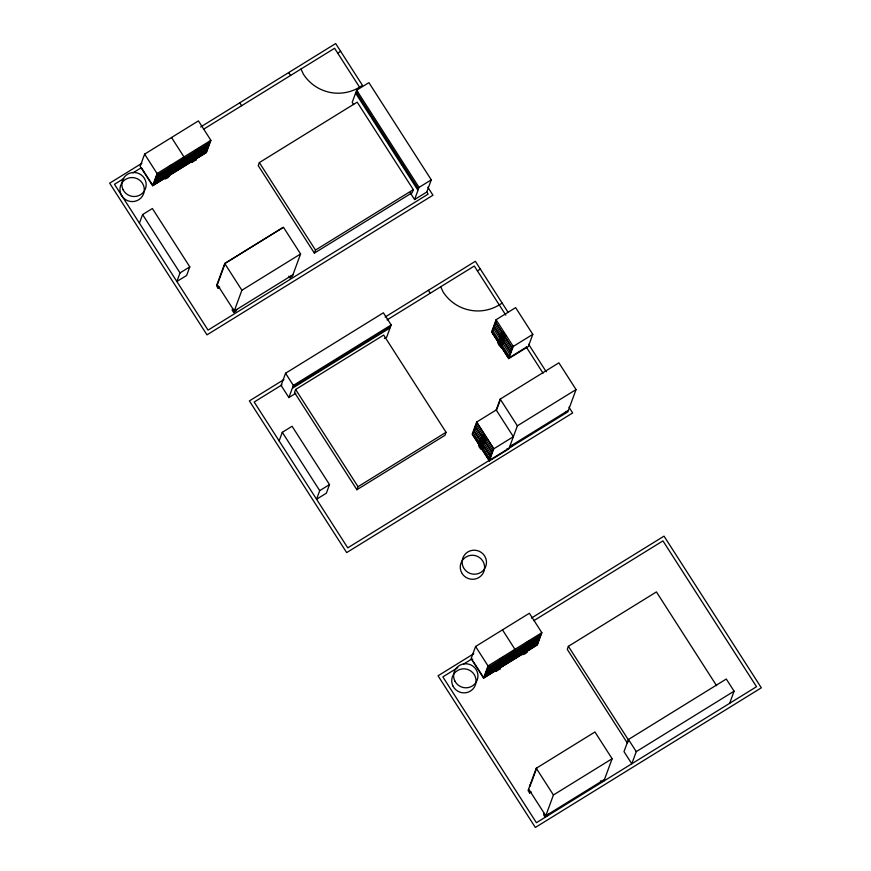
<?xml version="1.0" encoding="UTF-8"?>
<svg xmlns="http://www.w3.org/2000/svg" width="871" height="871" viewBox="0 0 871 871"><rect width="100%" height="100%" fill="white"/><g stroke="black" fill="none" stroke-linecap="round" stroke-linejoin="round"><path stroke-width="1.31" d="M166.241 176.399C162.082 181.974 173.449 175.082 166.786 176.029L168.593 175.06L169.399 176.356M524.092 652.139C519.965 657.692 531.158 650.877 524.636 651.769L522.175 653.435L522.981 654.731M527.064 644.094C523.057 649.516 534.228 642.809 527.597 643.713L529.405 642.744L530.21 644.039M484.907 439.398L485.408 437.079L486.192 438.581L484.907 439.398L482.218 435.119L485.071 436.523L483.579 434.422L486.192 438.581M504.353 337.055L504.853 334.736L505.637 336.239L504.353 337.055L501.663 332.787L504.516 334.181L503.024 332.091L505.637 336.239M176.421 170.455L165.86 177.02L168.049 173.732M498.68 340.888L501.533 342.292L502.654 344.339L501.369 345.166L498.648 340.931L499.932 340.104L501.173 341.737M501.413 336.086L500.139 336.87L502.861 341.116L504.135 340.321L501.424 336.054L502.665 337.676M504.135 340.321L502.632 337.698L500.172 336.837M479.213 443.263L481.924 447.498L483.209 446.681L481.696 444.09C478.016 444.025 480.335 441.096 481.728 444.068M165.795 173.721L168.255 172.023L170.868 172.36L166.601 174.995L165.795 173.699L167.918 172.404M167.276 169.671L171.554 167.003L172.36 168.299L168.092 170.945L167.286 169.638L169.41 168.353M172.284 165.011L171.032 165.632L173.1 166.285L168.843 168.909L168.038 167.624L170.498 165.947L169.932 166.296C168.93 171.707 165.838 166.154 172.284 165.011L173.1 166.274M192.763 160.395C189.214 155.757 202.551 157.477 194.418 157.433L192.763 160.395L203.324 153.829M194.179 153.046L198.457 150.389L199.263 151.685L194.995 154.319L194.189 153.024L196.313 151.728M194.941 150.999L199.198 148.353L197.935 149.006L200.003 149.605L195.746 152.294L194.941 150.999L196.835 149.67L197.401 149.322L195.746 152.294M495.991 668.111C498.909 664.562 505.213 665.161 496.808 669.374L496.002 668.079L498.125 666.794M496.742 666.086C499.649 662.537 505.953 663.136 497.559 667.349L496.753 666.054L498.876 664.769M503.253 657.344L498.974 660L501.446 658.313L500.901 658.683C496.797 663.974 507.564 658.171 501.979 657.986L503.253 657.344L504.059 658.639M499.54 667.415L500.346 668.721L496.078 671.356L495.283 670.06L499.137 667.589M523.645 649.461C526.552 645.912 532.856 646.511 524.462 650.724L523.656 649.428L525.779 648.144M524.386 647.436C527.38 643.832 533.575 644.355 525.202 648.699L524.396 647.403L525.202 648.699M526.694 644.605L525.888 643.353C530.668 637.953 533.629 642.548 526.694 644.649L525.888 643.353L528.349 641.687L526.694 644.649M500.803 344.263C502.055 350.98 494.826 340.06 500.411 343.729L501.925 346.31L500.64 347.137M501.533 342.292L501.402 345.112M502.273 340.267C503.601 347.137 496.383 336.13 501.892 339.723L503.405 342.314L502.11 343.141M503.024 338.242L502.894 341.062M503.765 336.217C505.082 343.087 497.874 332.08 503.384 335.673L504.886 338.264L503.601 339.091M481.358 446.605C482.599 453.29 475.457 442.49 480.977 446.061L482.49 448.652L481.195 449.48M482.088 444.635L481.957 447.454M482.839 442.599C483.057 449.904 484.298 438.363 479.954 441.238L482.676 445.473M483.579 440.574C482.24 444.776 486.312 442.642 483.187 440.04C479.507 439.964 481.826 437.046 483.22 440.018M484.32 438.549C485.713 444.341 479.366 437.808 482.73 436.371C483.47 437.786 487.052 440.53 484.167 441.423M195.224 159.415L206.427 152.479L210.902 140.329L198.425 120.884L144.619 154.134L140.155 166.285L152.621 185.73L164.957 178.109M141.374 167.668L152.61 185.164L152.98 184.151M152.621 185.73L157.096 173.579L210.902 140.329M157.553 173.373L153.154 185.327L166.677 176.965M139.425 223.183L142.594 214.571L152.381 208.528L189.802 266.853L186.634 275.465L176.857 281.507L180.025 272.906L189.802 266.853M183.476 157.357L179.078 169.312L168.93 175.572M179.524 169.105L183.999 156.954L171.522 137.509M184.456 156.747L180.057 168.702L192.447 161.048M191.947 159.121L194.081 157.803M210.379 140.732L205.981 152.686L195.833 158.958M259.351 162.594L258.23 165.632L314.377 253.123L412.201 192.676L413.322 189.638L357.175 102.136L259.351 162.594L315.498 250.086L314.377 253.123M288.9 276.14L289.945 277.762L292.384 276.249L300.593 253.962L283.434 227.233L224.74 263.499L216.541 285.786L218.098 288.214L219.732 287.201M217.63 283.859L225.186 263.292L282.912 227.636M218.098 288.214L218.654 286.69M232.699 308.563L232.132 310.087L233.689 312.515L236.139 311.001L236.694 309.488M233.689 312.515L241.888 290.239L300.593 253.962M410.176 192.698L414.574 199.568L426.801 192.012L431.276 179.851L368.901 82.636L356.664 90.192L352.2 102.343L353.67 104.629M355.901 93.611L356.381 92.293L371.351 115.625L370.872 116.943L355.901 93.611L358.035 92.293M289.945 277.762L290.5 276.238M384.405 338.525L386.702 337.11L391.177 324.948L383.382 312.798L285.557 373.245L281.083 385.407L288.878 397.557L295.781 393.289M288.878 397.557L293.353 385.407L391.177 324.948M295.639 389.468L294.518 392.505L356.892 489.731L444.939 435.326L446.05 432.288L383.675 335.063L295.639 389.468L358.014 486.693L356.892 489.731M279.134 440.922L282.302 432.31L292.079 426.267L329.51 484.592L326.342 493.204L316.554 499.246L319.722 490.634L329.51 484.592M414.574 199.568L419.049 187.407L431.276 179.851M500.901 346.353L508.762 358.612L528.327 346.516L532.802 334.366L515.643 307.626L496.078 319.722L491.614 331.873L498.756 343.011M496.361 320.31L491.963 332.265L508.49 358.025L512.888 346.07M480.748 447.585L489.317 460.955L493.792 448.794L513.357 436.709L496.209 409.969L476.644 422.065L472.169 434.215L479.703 445.8M472.518 434.596L476.916 422.653L493.443 448.413L489.045 460.367M508.762 358.612L513.237 346.462L532.802 334.366M483.47 434.379L482.186 435.162M496.002 410.524L500.204 399.103L558.899 362.826L576.058 389.566L567.859 411.852L491.505 459.028M496.503 410.187L500.194 400.148M506.911 449.512L507.281 448.5M576.058 389.566L517.363 425.832L508.882 448.859L489.317 460.955M511.604 446.605L512.159 445.092M526.171 651.769L537.385 644.845L541.849 632.694L529.372 613.249L475.577 646.489L471.102 658.65L483.579 678.095L522.807 653.849M472.332 660.033L472.703 659.009M565.41 413.355L565.965 411.841M483.928 676.517L483.557 677.529L473.029 661.122M483.579 678.095L488.043 665.934L541.849 632.694M488.5 665.738L484.102 677.692L496.503 670.028M495.283 670.06L497.395 668.765M498.974 660L499.791 661.274M508.871 661.1L508.501 662.112L501.696 666.315M514.423 649.712L510.025 661.666L499.878 667.937M510.482 661.47L514.946 649.309L502.48 629.864M515.403 649.113L511.005 661.067L524.527 652.706M535.404 645.487L535.774 644.475M541.327 633.097L536.928 645.041L526.781 651.312M716.593 685.706L656.418 591.921L568.371 646.326L567.261 649.363L627.436 743.148M603.919 781.015L612.117 758.728L594.958 731.988L536.264 768.255L528.066 790.541L529.622 792.969L531.256 791.968M529.938 786.491L530.679 784.466L530.189 784.771M531.179 783.116L536.721 768.059M529.622 792.969L530.189 791.456M544.223 813.329L543.656 814.853L545.224 817.281L553.423 794.994L612.117 758.728M547.663 815.768L548.229 814.243M602.024 781.004L601.469 782.517L600.435 780.906M628.47 739.479L623.995 751.629L631.791 763.78L636.266 751.629L734.09 691.182L726.294 679.021L628.47 739.479L636.266 751.629M627.882 742.114L628.361 740.796M729.626 703.333L734.09 691.182M168.092 170.945L169.747 167.972L172.36 168.31M165.86 176.965L165.055 175.724L167.515 174.048C169.682 175.332 171.01 172.915 168.528 173.46M194.995 154.319L196.65 151.347L199.263 151.685M496.078 671.356L497.918 666.794L501.065 666.685M525.202 648.655L526.857 645.738L529.459 646.01M524.462 650.724L526.117 647.763L528.708 648.046M480.063 441.227L482.447 442.065M195.158 155.408L194.614 155.778C190.629 161.222 201.832 154.472 195.158 155.408L192.698 157.074L193.504 158.37M499.954 662.363L499.41 662.733C495.24 668.297 506.606 661.427 499.954 662.363L497.493 664.029L498.299 665.324M166.23 176.378L164.325 177.695L165.131 178.991M527.042 644.061L525.137 645.378L525.942 646.674M141.908 163.269L109.67 183.193L206.982 334.856L432.963 195.213L427.813 187.2M200.635 126.981L335.651 43.55L362.467 85.358L359.538 87.165A40.687 39.979 20.2 0 1 303.467 74.296L300.985 69.038M123.726 178.577L114.482 184.293L208.049 330.12L428.151 194.113L426.692 191.838M132.98 172.861L141.069 167.863M203.498 129.278L334.584 48.275L359.538 87.165M337.708 53.142L340.637 51.324M156.802 175.398L182.768 159.284M183.705 158.772L209.671 142.659M156.094 177.325L182.017 161.309M182.997 160.7L208.92 144.684M156.061 177.423L181.985 161.407M182.964 160.808L208.888 144.782M168.669 170.378L166.535 171.696L167.352 172.97L171.609 170.335L169.007 169.997C164.946 170.977 167.863 174.723 168.462 170.378L170.019 169.41M155.31 179.448L167.744 171.685M169.965 170.4L181.277 163.334M182.213 162.833L194.647 155.071M196.868 153.775L208.18 146.709M168.255 172.023L166.601 174.995M194.255 156.345L198.512 153.71L195.91 153.372C191.86 154.341 194.777 158.087 195.365 153.753L196.922 152.784M154.57 181.484L180.526 165.359M181.473 164.859L193.906 157.096M196.127 155.8L207.429 148.734M167.178 174.429L165.044 175.746L165.86 177.02M153.862 183.4L179.785 167.384M180.765 166.775L194.287 158.424M196.541 157.03L206.688 150.759M153.819 183.509L179.742 167.482M180.722 166.884L206.645 150.857M193.351 159.785L191.217 161.102L192.034 162.365L196.302 159.731L193.689 159.404C189.638 160.373 192.567 164.118 193.144 159.785L194.222 159.077M152.61 185.164L158.272 181.669M160.547 180.264L163.944 178.163M182.91 166.437L189.715 162.235M167.199 176.726L191.86 161.483M315.498 250.086L413.322 189.638M292.95 274.724L234.255 311.001L217.097 284.262M283.913 379.582L249.378 400.921L346.68 552.595L572.661 412.952L568.992 407.225M385.167 317.011L475.348 261.289L508.043 312.243M281.932 384.884L254.18 402.032L347.747 547.859L490.645 459.561M387.04 319.929L474.292 266.014L505.811 315.15M477.406 270.881L480.346 269.063M502.175 303.097L499.235 304.904A40.687 39.979 20.2 0 1 443.165 292.035L440.693 286.777M501.631 332.82L502.915 332.003M500.89 334.845L502.175 334.029L503.405 335.651M499.399 338.895L500.683 338.079L501.914 339.701M497.929 342.902L499.214 342.085L500.444 343.707M508.751 358.046L526.356 347.17M358.014 486.693L446.05 432.288M478.484 445.244L479.769 444.428L480.999 446.05M509.72 446.594L568.415 410.328M473.78 653.696L438.037 675.787L535.349 827.45L761.33 687.807L664.018 536.144L531.43 618.072M457.83 667.632L442.849 676.887L536.416 822.725L756.518 686.707L662.951 540.88L533.89 620.631M463.59 664.072L471.657 659.086M487.76 667.763L513.716 651.639M514.652 651.138L540.619 635.013M487.041 669.69L499.442 662.025M501.696 660.632L512.975 653.664M539.868 637.039L513.944 653.065L527.434 644.801M487.009 669.788L499.41 662.123M501.663 660.73L512.932 653.773M529.688 643.408L539.835 637.147M499.05 663.299L503.307 660.664L500.705 660.338C496.655 661.329 499.529 664.943 500.161 660.708L501.718 659.739M486.268 671.813L498.702 664.05M500.912 662.755L512.224 655.689M513.171 655.188L525.605 647.425M527.815 646.14L539.127 639.074M485.517 673.838L511.484 657.714M512.42 657.213L538.387 641.1M525.028 650.169L522.894 651.486L523.711 652.749L534.271 646.195M484.809 675.765L497.21 668.101M500.585 666.01L510.733 659.739L500.553 666.119M511.713 659.14L537.636 643.125L511.68 659.238M484.777 675.863L497.167 668.199M484.69 676.832L488.098 674.72M490.362 673.327L494.902 670.518M511.593 660.207L520.662 654.6M604.474 779.491L545.779 815.757L528.621 789.028M525.91 649.472C521.62 650.18 523.809 654.818 524.821 650.169L527.968 650.071M524.636 651.769L526.443 650.8L527.249 652.096M479.834 444.156L480.465 443.807M195.703 155.082L196.966 154.439L197.771 155.735M168.8 171.707L169.932 171.097M500.498 662.036L501.761 661.394L502.567 662.689M194.701 158.805L195.496 158.435L196.302 159.731M526.378 649.189L527.173 648.819L527.978 650.114M197.314 152.577L198.512 153.71M170.411 169.203L171.62 170.335M530.014 640.751L529.154 641.785L530.951 641.96M502.099 659.532L503.307 660.664M481.554 437.177L483.938 438.015M501.74 664.66L499.214 664.388L497.559 667.349M528.61 344.285L546.226 371.754M526.247 346.996L543.036 373.169M356.664 90.192L419.049 187.407M496.078 319.722L513.237 346.462M503.024 333.299L504.374 335.411M512.181 347.997L495.653 322.237L502.796 333.539M504.233 335.781L512.137 348.095M494.902 324.262L502.055 335.564M503.525 337.698L511.397 350.12M494.162 326.287L501.348 337.491M502.785 339.723L510.689 352.047M494.118 326.385L510.646 352.145M493.411 328.313L509.905 354.17M499.932 340.136L502.643 344.372M492.67 330.338L500.531 342.76M502.012 344.894L509.165 356.206M492.844 333.255L498.626 342.27M501.511 346.778L508.022 356.925M500.204 399.103L517.363 425.832M288.693 72.565L290.566 75.483M428.39 290.304L430.263 293.222M476.644 422.065L493.792 448.794M483.579 435.642L484.929 437.754M476.208 424.569L492.703 450.438M475.457 426.594L481.924 436.676L475.424 426.703M483.361 438.919L491.995 452.365M483.329 439.017L491.952 452.463M474.717 428.63L491.211 454.488M480.694 439.213L483.416 443.448M473.966 430.655L481.162 441.847L473.933 430.753M482.599 444.09L490.504 456.415L482.556 444.199M481.848 444.591L483.198 446.714M473.225 432.68L480.378 443.981M481.848 446.115L489.72 458.538M473.399 435.598L479.181 444.613M482.077 449.12L489.306 460.389M239.775 102.789L241.648 105.707M568.371 646.326L628.546 740.11M199.187 148.386L200.003 149.66M475.577 646.489L488.043 665.934M170.052 171.086L170.868 172.36M224.74 263.499L241.888 290.239M285.557 373.245L293.353 385.407M144.619 154.134L157.096 173.579M536.264 768.255L553.423 794.994M142.594 214.571L180.025 272.906M282.302 432.31L319.722 490.634M500.346 668.721L497.733 668.384L496.808 669.374M371.982 116.605L371.492 117.923L386.463 141.254L386.953 139.937L371.982 116.605M293.244 386.724L292.765 388.041L316.238 373.528L316.717 372.211L293.244 386.724M387.573 140.906L387.094 142.223L402.064 165.555L402.544 164.238L387.573 140.906M317.697 371.612L317.218 372.93L340.692 358.417L341.182 357.099L317.697 371.612M403.164 165.207L402.685 166.524L417.655 189.856L418.134 188.55L403.164 165.207M342.161 356.5L341.672 357.818L365.156 343.305L365.635 341.987L342.161 356.5M366.615 341.388L366.125 342.706L389.609 328.193L390.088 326.875L366.615 341.388M121.276 194.886A12.205 11.998 20.2 0 0 142.343 196.247A12.205 11.998 20.2 0 0 132.806 177.575A12.205 11.998 20.2 0 0 121.276 194.886M123.138 189.813A12.205 11.998 20.2 0 0 144.205 191.185A12.205 11.998 20.2 0 0 134.667 172.512A12.205 11.998 20.2 0 0 123.138 189.813M461.576 572.585A12.205 11.998 20.2 0 0 482.643 573.945A12.205 11.998 20.2 0 0 473.105 555.273A12.205 11.998 20.2 0 0 461.576 572.585M463.437 567.511A12.205 11.998 20.2 0 0 484.505 568.883A12.205 11.998 20.2 0 0 474.967 550.211A12.205 11.998 20.2 0 0 463.437 567.511M453.04 686.163A12.205 11.998 20.2 0 0 474.107 687.535A12.205 11.998 20.2 0 0 464.57 668.852A12.205 11.998 20.2 0 0 453.04 686.163M454.902 681.1A12.205 11.998 20.2 0 0 475.969 682.472A12.205 11.998 20.2 0 0 466.431 663.789A12.205 11.998 20.2 0 0 454.902 681.1"/></g></svg>
